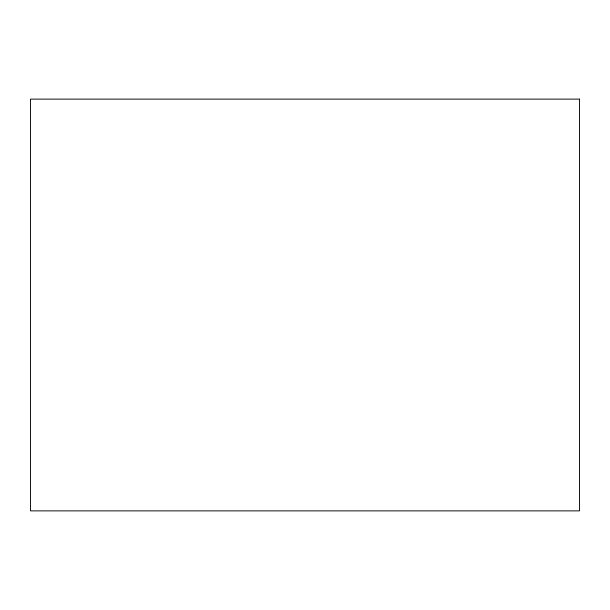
<?xml version="1.0" encoding="UTF-8"?>
<svg xmlns="http://www.w3.org/2000/svg" width="610" height="610" viewBox="0 0 610 610"><rect width="100%" height="100%" fill="white"/><g stroke="black" fill="none" stroke-linecap="round" stroke-linejoin="round"><path stroke-width="0.91" d="M579.5 99.125L30.5 99.125L30.5 510.875L579.5 510.875L579.5 99.125"/></g></svg>
